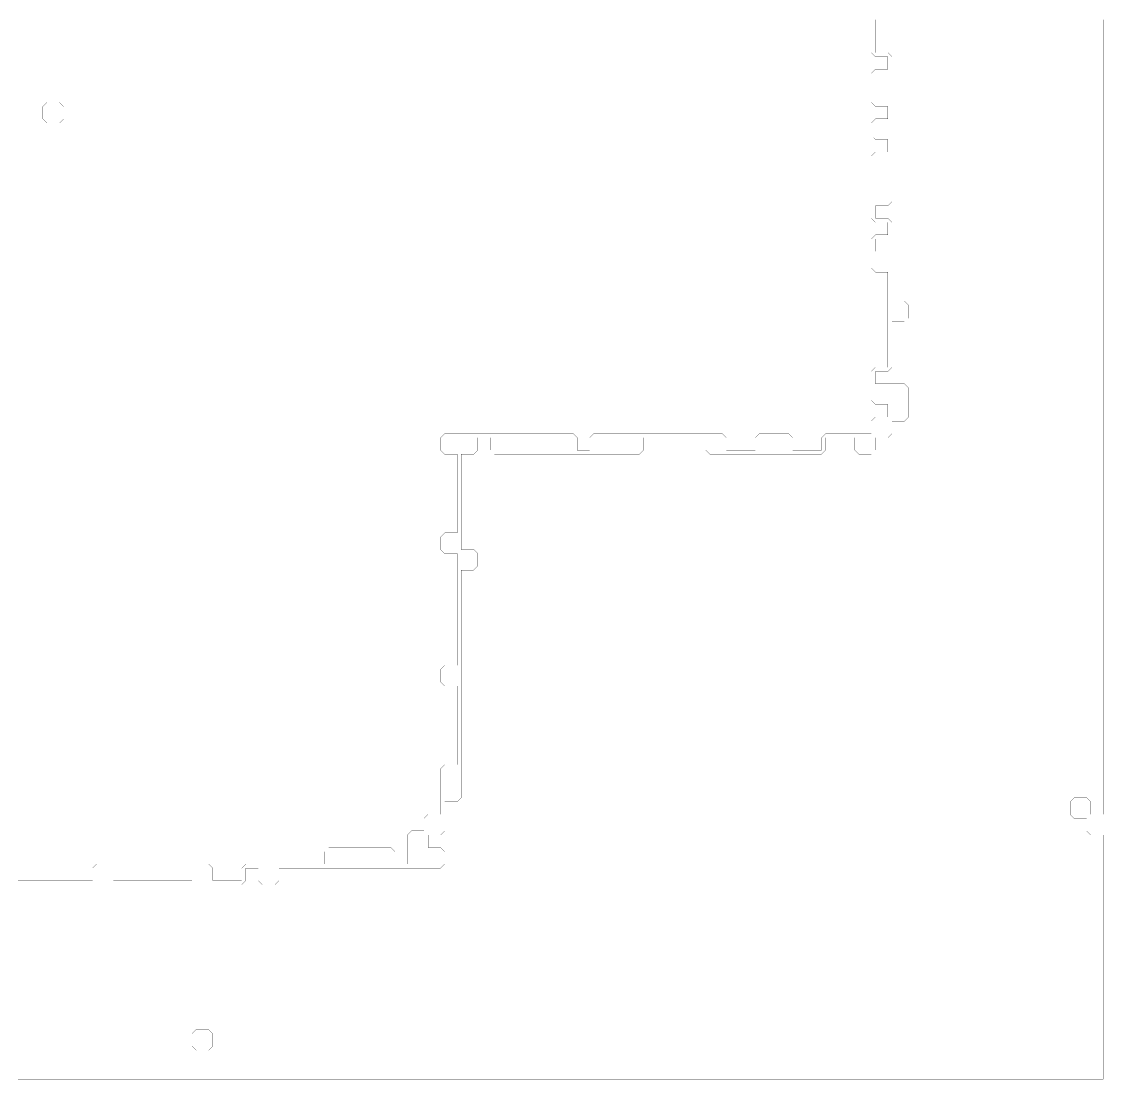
# Model space of a CAD drawing. Header units: metres. Extents: x 0 to 4990, y -4990 to 0.
# Drawn here: x 2440 to 4990, y -4990 to -2495 of the extents above; entities that cross this region are included whole.
import ezdxf

# ---------------------------------------------------------------- set-up
doc = ezdxf.new("R2010")
doc.units = ezdxf.units.M
doc.layers.add('conductor', color=1, linetype='Continuous')
doc.layers.add('substrate', color=5, linetype='Continuous')

msp = doc.modelspace()

# ---------------------------------------------------------------- linework, layer by layer
at = {"layer": 'conductor', "const_width": 0.5}
msp.add_lwpolyline([(2431.640625, -4521.484375), (2441.40625, -4521.484375), (2451.171875, -4521.484375), (2460.9375, -4521.484375), (2470.703125, -4521.484375), (2480.46875, -4521.484375), (2490.234375, -4521.484375), (2500, -4521.484375), (2509.765625, -4521.484375), (2519.53125, -4521.484375), (2529.296875, -4521.484375), (2539.0625, -4521.484375), (2548.828125, -4521.484375), (2558.59375, -4521.484375), (2568.359375, -4521.484375), (2578.125, -4521.484375), (2587.890625, -4521.484375), (2597.65625, -4521.484375), (2607.421875, -4521.484375), (2607.421875, -4511.71875), (2607.421875, -4501.953125), (2607.421875, -4492.1875), (2617.1875, -4482.421875), (2626.953125, -4482.421875), (2636.71875, -4482.421875), (2646.484375, -4482.421875), (2656.25, -4492.1875), (2656.25, -4501.953125), (2656.25, -4511.71875), (2656.25, -4521.484375), (2666.015625, -4521.484375), (2675.78125, -4521.484375), (2685.546875, -4521.484375), (2695.3125, -4521.484375), (2705.078125, -4521.484375), (2714.84375, -4521.484375), (2724.609375, -4521.484375), (2734.375, -4521.484375), (2744.140625, -4521.484375), (2753.90625, -4521.484375), (2763.671875, -4521.484375), (2773.4375, -4521.484375), (2783.203125, -4521.484375), (2792.96875, -4521.484375), (2802.734375, -4521.484375), (2812.5, -4521.484375), (2822.265625, -4521.484375), (2832.03125, -4521.484375), (2841.796875, -4521.484375), (2841.796875, -4511.71875), (2841.796875, -4501.953125), (2841.796875, -4492.1875), (2851.5625, -4482.421875), (2861.328125, -4482.421875), (2871.09375, -4482.421875), (2880.859375, -4482.421875), (2890.625, -4492.1875), (2890.625, -4501.953125), (2890.625, -4511.71875), (2890.625, -4521.484375), (2900.390625, -4521.484375), (2910.15625, -4521.484375), (2919.921875, -4521.484375), (2929.6875, -4521.484375), (2939.453125, -4521.484375), (2949.21875, -4521.484375), (2958.984375, -4521.484375), (2958.984375, -4511.71875), (2958.984375, -4501.953125), (2958.984375, -4492.1875), (2968.75, -4482.421875), (2978.515625, -4482.421875), (2988.28125, -4482.421875), (2998.046875, -4482.421875), (3007.8125, -4482.421875), (3017.578125, -4482.421875), (3027.34375, -4482.421875), (3037.109375, -4482.421875), (3046.875, -4482.421875), (3056.640625, -4482.421875), (3066.40625, -4482.421875), (3076.171875, -4482.421875), (3085.9375, -4482.421875), (3095.703125, -4482.421875), (3105.46875, -4482.421875), (3115.234375, -4482.421875), (3125, -4482.421875), (3134.765625, -4482.421875), (3144.53125, -4482.421875), (3154.296875, -4482.421875), (3154.296875, -4472.65625), (3154.296875, -4462.890625), (3154.296875, -4453.125), (3164.0625, -4443.359375), (3173.828125, -4443.359375), (3183.59375, -4443.359375), (3193.359375, -4443.359375), (3203.125, -4443.359375), (3212.890625, -4443.359375), (3222.65625, -4443.359375), (3232.421875, -4443.359375), (3242.1875, -4443.359375), (3251.953125, -4443.359375), (3261.71875, -4443.359375), (3271.484375, -4443.359375), (3281.25, -4443.359375), (3291.015625, -4443.359375), (3300.78125, -4443.359375), (3310.546875, -4443.359375), (3320.3125, -4453.125), (3320.3125, -4462.890625), (3320.3125, -4472.65625), (3320.3125, -4482.421875), (3330.078125, -4482.421875), (3339.84375, -4482.421875), (3349.609375, -4482.421875), (3349.609375, -4472.65625), (3349.609375, -4462.890625), (3349.609375, -4453.125), (3349.609375, -4443.359375), (3349.609375, -4433.59375), (3349.609375, -4423.828125), (3349.609375, -4414.0625), (3359.375, -4404.296875), (3369.140625, -4404.296875), (3378.90625, -4404.296875), (3388.671875, -4404.296875), (3388.671875, -4394.53125), (3388.671875, -4384.765625), (3388.671875, -4375), (3398.4375, -4365.234375), (3408.203125, -4365.234375), (3417.96875, -4365.234375), (3427.734375, -4365.234375), (3427.734375, -4355.46875), (3427.734375, -4345.703125), (3427.734375, -4335.9375), (3427.734375, -4326.171875), (3427.734375, -4316.40625), (3427.734375, -4306.640625), (3427.734375, -4296.875), (3427.734375, -4287.109375), (3427.734375, -4277.34375), (3427.734375, -4267.578125), (3427.734375, -4257.8125), (3437.5, -4248.046875), (3447.265625, -4248.046875), (3457.03125, -4248.046875), (3466.796875, -4248.046875), (3466.796875, -4238.28125), (3466.796875, -4228.515625), (3466.796875, -4218.75), (3466.796875, -4208.984375), (3466.796875, -4199.21875), (3466.796875, -4189.453125), (3466.796875, -4179.6875), (3466.796875, -4169.921875), (3466.796875, -4160.15625), (3466.796875, -4150.390625), (3466.796875, -4140.625), (3466.796875, -4130.859375), (3466.796875, -4121.09375), (3466.796875, -4111.328125), (3466.796875, -4101.5625), (3466.796875, -4091.796875), (3466.796875, -4082.03125), (3466.796875, -4072.265625), (3466.796875, -4062.5), (3457.03125, -4062.5), (3447.265625, -4062.5), (3437.5, -4062.5), (3427.734375, -4052.734375), (3427.734375, -4042.96875), (3427.734375, -4033.203125), (3427.734375, -4023.4375), (3437.5, -4013.671875), (3447.265625, -4013.671875), (3457.03125, -4013.671875), (3466.796875, -4013.671875), (3466.796875, -4003.90625), (3466.796875, -3994.140625), (3466.796875, -3984.375), (3466.796875, -3974.609375), (3466.796875, -3964.84375), (3466.796875, -3955.078125), (3466.796875, -3945.3125), (3466.796875, -3935.546875), (3466.796875, -3925.78125), (3466.796875, -3916.015625), (3466.796875, -3906.25), (3466.796875, -3896.484375), (3466.796875, -3886.71875), (3466.796875, -3876.953125), (3466.796875, -3867.1875), (3466.796875, -3857.421875), (3466.796875, -3847.65625), (3466.796875, -3837.890625), (3466.796875, -3828.125), (3466.796875, -3818.359375), (3466.796875, -3808.59375), (3466.796875, -3798.828125), (3466.796875, -3789.0625), (3466.796875, -3779.296875), (3466.796875, -3769.53125), (3466.796875, -3759.765625), (3466.796875, -3750), (3457.03125, -3750), (3447.265625, -3750), (3437.5, -3750), (3427.734375, -3740.234375), (3427.734375, -3730.46875), (3427.734375, -3720.703125), (3427.734375, -3710.9375), (3437.5, -3701.171875), (3447.265625, -3701.171875), (3457.03125, -3701.171875), (3466.796875, -3701.171875), (3466.796875, -3691.40625), (3466.796875, -3681.640625), (3466.796875, -3671.875), (3466.796875, -3662.109375), (3466.796875, -3652.34375), (3466.796875, -3642.578125), (3466.796875, -3632.8125), (3466.796875, -3623.046875), (3466.796875, -3613.28125), (3466.796875, -3603.515625), (3466.796875, -3593.75), (3466.796875, -3583.984375), (3466.796875, -3574.21875), (3466.796875, -3564.453125), (3466.796875, -3554.6875), (3466.796875, -3544.921875), (3466.796875, -3535.15625), (3466.796875, -3525.390625), (3466.796875, -3515.625), (3457.03125, -3515.625), (3447.265625, -3515.625), (3437.5, -3515.625), (3427.734375, -3505.859375), (3427.734375, -3496.09375), (3427.734375, -3486.328125), (3427.734375, -3476.5625), (3437.5, -3466.796875), (3447.265625, -3466.796875), (3457.03125, -3466.796875), (3466.796875, -3466.796875), (3476.5625, -3466.796875), (3486.328125, -3466.796875), (3496.09375, -3466.796875), (3505.859375, -3466.796875), (3515.625, -3466.796875), (3525.390625, -3466.796875), (3535.15625, -3466.796875), (3544.921875, -3466.796875), (3554.6875, -3466.796875), (3564.453125, -3466.796875), (3574.21875, -3466.796875), (3583.984375, -3466.796875), (3593.75, -3466.796875), (3603.515625, -3466.796875), (3613.28125, -3466.796875), (3623.046875, -3466.796875), (3632.8125, -3466.796875), (3642.578125, -3466.796875), (3652.34375, -3466.796875), (3662.109375, -3466.796875), (3671.875, -3466.796875), (3681.640625, -3466.796875), (3691.40625, -3466.796875), (3701.171875, -3466.796875), (3710.9375, -3466.796875), (3720.703125, -3466.796875), (3730.46875, -3466.796875), (3740.234375, -3466.796875), (3750, -3476.5625), (3750, -3486.328125), (3750, -3496.09375), (3750, -3505.859375), (3759.765625, -3505.859375), (3769.53125, -3505.859375), (3779.296875, -3505.859375), (3779.296875, -3496.09375), (3779.296875, -3486.328125), (3779.296875, -3476.5625), (3789.0625, -3466.796875), (3798.828125, -3466.796875), (3808.59375, -3466.796875), (3818.359375, -3466.796875), (3828.125, -3466.796875), (3837.890625, -3466.796875), (3847.65625, -3466.796875), (3857.421875, -3466.796875), (3867.1875, -3466.796875), (3876.953125, -3466.796875), (3886.71875, -3466.796875), (3896.484375, -3466.796875), (3906.25, -3466.796875), (3916.015625, -3466.796875), (3925.78125, -3466.796875), (3935.546875, -3466.796875), (3945.3125, -3466.796875), (3955.078125, -3466.796875), (3964.84375, -3466.796875), (3974.609375, -3466.796875), (3984.375, -3466.796875), (3994.140625, -3466.796875), (4003.90625, -3466.796875), (4013.671875, -3466.796875), (4023.4375, -3466.796875), (4033.203125, -3466.796875), (4042.96875, -3466.796875), (4052.734375, -3466.796875), (4062.5, -3466.796875), (4072.265625, -3466.796875), (4082.03125, -3466.796875), (4091.796875, -3466.796875), (4101.5625, -3476.5625), (4101.5625, -3486.328125), (4101.5625, -3496.09375), (4101.5625, -3505.859375), (4111.328125, -3505.859375), (4121.09375, -3505.859375), (4130.859375, -3505.859375), (4140.625, -3505.859375), (4150.390625, -3505.859375), (4160.15625, -3505.859375), (4169.921875, -3505.859375), (4169.921875, -3496.09375), (4169.921875, -3486.328125), (4169.921875, -3476.5625), (4179.6875, -3466.796875), (4189.453125, -3466.796875), (4199.21875, -3466.796875), (4208.984375, -3466.796875), (4218.75, -3466.796875), (4228.515625, -3466.796875), (4238.28125, -3466.796875), (4248.046875, -3466.796875), (4257.8125, -3476.5625), (4257.8125, -3486.328125), (4257.8125, -3496.09375), (4257.8125, -3505.859375), (4267.578125, -3505.859375), (4277.34375, -3505.859375), (4287.109375, -3505.859375), (4296.875, -3505.859375), (4306.640625, -3505.859375), (4316.40625, -3505.859375), (4326.171875, -3505.859375), (4326.171875, -3496.09375), (4326.171875, -3486.328125), (4326.171875, -3476.5625), (4335.9375, -3466.796875), (4345.703125, -3466.796875), (4355.46875, -3466.796875), (4365.234375, -3466.796875), (4375, -3466.796875), (4384.765625, -3466.796875), (4394.53125, -3466.796875), (4404.296875, -3466.796875), (4414.0625, -3466.796875), (4423.828125, -3466.796875), (4433.59375, -3466.796875), (4443.359375, -3466.796875), (4443.359375, -3457.03125), (4443.359375, -3447.265625), (4443.359375, -3437.5), (4453.125, -3427.734375), (4462.890625, -3427.734375), (4472.65625, -3427.734375), (4482.421875, -3427.734375), (4482.421875, -3417.96875), (4482.421875, -3408.203125), (4482.421875, -3398.4375), (4472.65625, -3398.4375), (4462.890625, -3398.4375), (4453.125, -3398.4375), (4443.359375, -3388.671875), (4443.359375, -3378.90625), (4443.359375, -3369.140625), (4443.359375, -3359.375), (4443.359375, -3349.609375), (4443.359375, -3339.84375), (4443.359375, -3330.078125), (4443.359375, -3320.3125), (4453.125, -3310.546875), (4462.890625, -3310.546875), (4472.65625, -3310.546875), (4482.421875, -3310.546875), (4482.421875, -3300.78125), (4482.421875, -3291.015625), (4482.421875, -3281.25), (4482.421875, -3271.484375), (4482.421875, -3261.71875), (4482.421875, -3251.953125), (4482.421875, -3242.1875), (4482.421875, -3232.421875), (4482.421875, -3222.65625), (4482.421875, -3212.890625), (4482.421875, -3203.125), (4482.421875, -3193.359375), (4482.421875, -3183.59375), (4482.421875, -3173.828125), (4482.421875, -3164.0625), (4482.421875, -3154.296875), (4482.421875, -3144.53125), (4482.421875, -3134.765625), (4482.421875, -3125), (4482.421875, -3115.234375), (4482.421875, -3105.46875), (4482.421875, -3095.703125), (4482.421875, -3085.9375), (4472.65625, -3085.9375), (4462.890625, -3085.9375), (4453.125, -3085.9375), (4443.359375, -3076.171875), (4443.359375, -3066.40625), (4443.359375, -3056.640625), (4443.359375, -3046.875), (4443.359375, -3037.109375), (4443.359375, -3027.34375), (4443.359375, -3017.578125), (4443.359375, -3007.8125), (4453.125, -2998.046875), (4462.890625, -2998.046875), (4472.65625, -2998.046875), (4482.421875, -2998.046875), (4482.421875, -2988.28125), (4482.421875, -2978.515625), (4482.421875, -2968.75), (4472.65625, -2968.75), (4462.890625, -2968.75), (4453.125, -2968.75), (4443.359375, -2958.984375), (4443.359375, -2949.21875), (4443.359375, -2939.453125), (4443.359375, -2929.6875), (4443.359375, -2919.921875), (4443.359375, -2910.15625), (4443.359375, -2900.390625), (4443.359375, -2890.625), (4443.359375, -2880.859375), (4443.359375, -2871.09375), (4443.359375, -2861.328125), (4443.359375, -2851.5625), (4443.359375, -2841.796875), (4443.359375, -2832.03125), (4443.359375, -2822.265625), (4443.359375, -2812.5), (4453.125, -2802.734375), (4462.890625, -2802.734375), (4472.65625, -2802.734375), (4482.421875, -2802.734375), (4482.421875, -2792.96875), (4482.421875, -2783.203125), (4482.421875, -2773.4375), (4472.65625, -2773.4375), (4462.890625, -2773.4375), (4453.125, -2773.4375), (4443.359375, -2763.671875), (4443.359375, -2753.90625), (4443.359375, -2744.140625), (4443.359375, -2734.375), (4453.125, -2724.609375), (4462.890625, -2724.609375), (4472.65625, -2724.609375), (4482.421875, -2724.609375), (4482.421875, -2714.84375), (4482.421875, -2705.078125), (4482.421875, -2695.3125), (4472.65625, -2695.3125), (4462.890625, -2695.3125), (4453.125, -2695.3125), (4443.359375, -2685.546875), (4443.359375, -2675.78125), (4443.359375, -2666.015625), (4443.359375, -2656.25), (4443.359375, -2646.484375), (4443.359375, -2636.71875), (4443.359375, -2626.953125), (4443.359375, -2617.1875), (4453.125, -2607.421875), (4462.890625, -2607.421875), (4472.65625, -2607.421875), (4482.421875, -2607.421875), (4482.421875, -2597.65625), (4482.421875, -2587.890625), (4482.421875, -2578.125), (4472.65625, -2578.125), (4462.890625, -2578.125), (4453.125, -2578.125), (4443.359375, -2568.359375), (4443.359375, -2558.59375), (4443.359375, -2548.828125), (4443.359375, -2539.0625), (4443.359375, -2529.296875), (4443.359375, -2519.53125), (4443.359375, -2509.765625), (4443.359375, -2500), (4443.359375, -2490.234375)], dxfattribs=at)
msp.add_lwpolyline([(2490.234375, -2695.3125), (2500, -2685.546875), (2509.765625, -2685.546875), (2519.53125, -2685.546875), (2529.296875, -2685.546875), (2539.0625, -2695.3125), (2539.0625, -2705.078125), (2539.0625, -2714.84375), (2539.0625, -2724.609375), (2529.296875, -2734.375), (2519.53125, -2734.375), (2509.765625, -2734.375), (2500, -2734.375), (2490.234375, -2724.609375), (2490.234375, -2714.84375), (2490.234375, -2705.078125)], close=True, dxfattribs=at)
at = {"layer": 'substrate', "const_width": 0.5}
for points in [[(2431.640625, -4990.234375), (2441.40625, -4990.234375), (2451.171875, -4990.234375), (2460.9375, -4990.234375), (2470.703125, -4990.234375), (2480.46875, -4990.234375), (2490.234375, -4990.234375), (2500, -4990.234375), (2509.765625, -4990.234375), (2519.53125, -4990.234375), (2529.296875, -4990.234375), (2539.0625, -4990.234375), (2548.828125, -4990.234375), (2558.59375, -4990.234375), (2568.359375, -4990.234375), (2578.125, -4990.234375), (2587.890625, -4990.234375), (2597.65625, -4990.234375), (2607.421875, -4990.234375), (2617.1875, -4990.234375), (2626.953125, -4990.234375), (2636.71875, -4990.234375), (2646.484375, -4990.234375), (2656.25, -4990.234375), (2666.015625, -4990.234375), (2675.78125, -4990.234375), (2685.546875, -4990.234375), (2695.3125, -4990.234375), (2705.078125, -4990.234375), (2714.84375, -4990.234375), (2724.609375, -4990.234375), (2734.375, -4990.234375), (2744.140625, -4990.234375), (2753.90625, -4990.234375), (2763.671875, -4990.234375), (2773.4375, -4990.234375), (2783.203125, -4990.234375), (2792.96875, -4990.234375), (2802.734375, -4990.234375), (2812.5, -4990.234375), (2822.265625, -4990.234375), (2832.03125, -4990.234375), (2841.796875, -4990.234375), (2851.5625, -4990.234375), (2861.328125, -4990.234375), (2871.09375, -4990.234375), (2880.859375, -4990.234375), (2890.625, -4990.234375), (2900.390625, -4990.234375), (2910.15625, -4990.234375), (2919.921875, -4990.234375), (2929.6875, -4990.234375), (2939.453125, -4990.234375), (2949.21875, -4990.234375), (2958.984375, -4990.234375), (2968.75, -4990.234375), (2978.515625, -4990.234375), (2988.28125, -4990.234375), (2998.046875, -4990.234375), (3007.8125, -4990.234375), (3017.578125, -4990.234375), (3027.34375, -4990.234375), (3037.109375, -4990.234375), (3046.875, -4990.234375), (3056.640625, -4990.234375), (3066.40625, -4990.234375), (3076.171875, -4990.234375), (3085.9375, -4990.234375), (3095.703125, -4990.234375), (3105.46875, -4990.234375), (3115.234375, -4990.234375), (3125, -4990.234375), (3134.765625, -4990.234375), (3144.53125, -4990.234375), (3154.296875, -4990.234375), (3164.0625, -4990.234375), (3173.828125, -4990.234375), (3183.59375, -4990.234375), (3193.359375, -4990.234375), (3203.125, -4990.234375), (3212.890625, -4990.234375), (3222.65625, -4990.234375), (3232.421875, -4990.234375), (3242.1875, -4990.234375), (3251.953125, -4990.234375), (3261.71875, -4990.234375), (3271.484375, -4990.234375), (3281.25, -4990.234375), (3291.015625, -4990.234375), (3300.78125, -4990.234375), (3310.546875, -4990.234375), (3320.3125, -4990.234375), (3330.078125, -4990.234375), (3339.84375, -4990.234375), (3349.609375, -4990.234375), (3359.375, -4990.234375), (3369.140625, -4990.234375), (3378.90625, -4990.234375), (3388.671875, -4990.234375), (3398.4375, -4990.234375), (3408.203125, -4990.234375), (3417.96875, -4990.234375), (3427.734375, -4990.234375), (3437.5, -4990.234375), (3447.265625, -4990.234375), (3457.03125, -4990.234375), (3466.796875, -4990.234375), (3476.5625, -4990.234375), (3486.328125, -4990.234375), (3496.09375, -4990.234375), (3505.859375, -4990.234375), (3515.625, -4990.234375), (3525.390625, -4990.234375), (3535.15625, -4990.234375), (3544.921875, -4990.234375), (3554.6875, -4990.234375), (3564.453125, -4990.234375), (3574.21875, -4990.234375), (3583.984375, -4990.234375), (3593.75, -4990.234375), (3603.515625, -4990.234375), (3613.28125, -4990.234375), (3623.046875, -4990.234375), (3632.8125, -4990.234375), (3642.578125, -4990.234375), (3652.34375, -4990.234375), (3662.109375, -4990.234375), (3671.875, -4990.234375), (3681.640625, -4990.234375), (3691.40625, -4990.234375), (3701.171875, -4990.234375), (3710.9375, -4990.234375), (3720.703125, -4990.234375), (3730.46875, -4990.234375), (3740.234375, -4990.234375), (3750, -4990.234375), (3759.765625, -4990.234375), (3769.53125, -4990.234375), (3779.296875, -4990.234375), (3789.0625, -4990.234375), (3798.828125, -4990.234375), (3808.59375, -4990.234375), (3818.359375, -4990.234375), (3828.125, -4990.234375), (3837.890625, -4990.234375), (3847.65625, -4990.234375), (3857.421875, -4990.234375), (3867.1875, -4990.234375), (3876.953125, -4990.234375), (3886.71875, -4990.234375), (3896.484375, -4990.234375), (3906.25, -4990.234375), (3916.015625, -4990.234375), (3925.78125, -4990.234375), (3935.546875, -4990.234375), (3945.3125, -4990.234375), (3955.078125, -4990.234375), (3964.84375, -4990.234375), (3974.609375, -4990.234375), (3984.375, -4990.234375), (3994.140625, -4990.234375), (4003.90625, -4990.234375), (4013.671875, -4990.234375), (4023.4375, -4990.234375), (4033.203125, -4990.234375), (4042.96875, -4990.234375), (4052.734375, -4990.234375), (4062.5, -4990.234375), (4072.265625, -4990.234375), (4082.03125, -4990.234375), (4091.796875, -4990.234375), (4101.5625, -4990.234375), (4111.328125, -4990.234375), (4121.09375, -4990.234375), (4130.859375, -4990.234375), (4140.625, -4990.234375), (4150.390625, -4990.234375), (4160.15625, -4990.234375), (4169.921875, -4990.234375), (4179.6875, -4990.234375), (4189.453125, -4990.234375), (4199.21875, -4990.234375), (4208.984375, -4990.234375), (4218.75, -4990.234375), (4228.515625, -4990.234375), (4238.28125, -4990.234375), (4248.046875, -4990.234375), (4257.8125, -4990.234375), (4267.578125, -4990.234375), (4277.34375, -4990.234375), (4287.109375, -4990.234375), (4296.875, -4990.234375), (4306.640625, -4990.234375), (4316.40625, -4990.234375), (4326.171875, -4990.234375), (4335.9375, -4990.234375), (4345.703125, -4990.234375), (4355.46875, -4990.234375), (4365.234375, -4990.234375), (4375, -4990.234375), (4384.765625, -4990.234375), (4394.53125, -4990.234375), (4404.296875, -4990.234375), (4414.0625, -4990.234375), (4423.828125, -4990.234375), (4433.59375, -4990.234375), (4443.359375, -4990.234375), (4453.125, -4990.234375), (4462.890625, -4990.234375), (4472.65625, -4990.234375), (4482.421875, -4990.234375), (4492.1875, -4990.234375), (4501.953125, -4990.234375), (4511.71875, -4990.234375), (4521.484375, -4990.234375), (4531.25, -4990.234375), (4541.015625, -4990.234375), (4550.78125, -4990.234375), (4560.546875, -4990.234375), (4570.3125, -4990.234375), (4580.078125, -4990.234375), (4589.84375, -4990.234375), (4599.609375, -4990.234375), (4609.375, -4990.234375), (4619.140625, -4990.234375), (4628.90625, -4990.234375), (4638.671875, -4990.234375), (4648.4375, -4990.234375), (4658.203125, -4990.234375), (4667.96875, -4990.234375), (4677.734375, -4990.234375), (4687.5, -4990.234375), (4697.265625, -4990.234375), (4707.03125, -4990.234375), (4716.796875, -4990.234375), (4726.5625, -4990.234375), (4736.328125, -4990.234375), (4746.09375, -4990.234375), (4755.859375, -4990.234375), (4765.625, -4990.234375), (4775.390625, -4990.234375), (4785.15625, -4990.234375), (4794.921875, -4990.234375), (4804.6875, -4990.234375), (4814.453125, -4990.234375), (4824.21875, -4990.234375), (4833.984375, -4990.234375), (4843.75, -4990.234375), (4853.515625, -4990.234375), (4863.28125, -4990.234375), (4873.046875, -4990.234375), (4882.8125, -4990.234375), (4892.578125, -4990.234375), (4902.34375, -4990.234375), (4912.109375, -4990.234375), (4921.875, -4990.234375), (4931.640625, -4990.234375), (4941.40625, -4990.234375), (4951.171875, -4990.234375), (4960.9375, -4990.234375), (4970.703125, -4990.234375), (4980.46875, -4990.234375), (4990.234375, -4990.234375), (4990.234375, -4980.46875), (4990.234375, -4970.703125), (4990.234375, -4960.9375), (4990.234375, -4951.171875), (4990.234375, -4941.40625), (4990.234375, -4931.640625), (4990.234375, -4921.875), (4990.234375, -4912.109375), (4990.234375, -4902.34375), (4990.234375, -4892.578125), (4990.234375, -4882.8125), (4990.234375, -4873.046875), (4990.234375, -4863.28125), (4990.234375, -4853.515625), (4990.234375, -4843.75), (4990.234375, -4833.984375), (4990.234375, -4824.21875), (4990.234375, -4814.453125), (4990.234375, -4804.6875), (4990.234375, -4794.921875), (4990.234375, -4785.15625), (4990.234375, -4775.390625), (4990.234375, -4765.625), (4990.234375, -4755.859375), (4990.234375, -4746.09375), (4990.234375, -4736.328125), (4990.234375, -4726.5625), (4990.234375, -4716.796875), (4990.234375, -4707.03125), (4990.234375, -4697.265625), (4990.234375, -4687.5), (4990.234375, -4677.734375), (4990.234375, -4667.96875), (4990.234375, -4658.203125), (4990.234375, -4648.4375), (4990.234375, -4638.671875), (4990.234375, -4628.90625), (4990.234375, -4619.140625), (4990.234375, -4609.375), (4990.234375, -4599.609375), (4990.234375, -4589.84375), (4990.234375, -4580.078125), (4990.234375, -4570.3125), (4990.234375, -4560.546875), (4990.234375, -4550.78125), (4990.234375, -4541.015625), (4990.234375, -4531.25), (4990.234375, -4521.484375), (4990.234375, -4511.71875), (4990.234375, -4501.953125), (4990.234375, -4492.1875), (4990.234375, -4482.421875), (4990.234375, -4472.65625), (4990.234375, -4462.890625), (4990.234375, -4453.125), (4990.234375, -4443.359375), (4990.234375, -4433.59375), (4990.234375, -4423.828125), (4990.234375, -4414.0625), (4980.46875, -4414.0625), (4970.703125, -4414.0625), (4960.9375, -4414.0625), (4951.171875, -4404.296875), (4951.171875, -4394.53125), (4951.171875, -4384.765625), (4951.171875, -4375), (4960.9375, -4365.234375), (4970.703125, -4365.234375), (4980.46875, -4365.234375), (4990.234375, -4365.234375), (4990.234375, -4355.46875), (4990.234375, -4345.703125), (4990.234375, -4335.9375), (4990.234375, -4326.171875), (4990.234375, -4316.40625), (4990.234375, -4306.640625), (4990.234375, -4296.875), (4990.234375, -4287.109375), (4990.234375, -4277.34375), (4990.234375, -4267.578125), (4990.234375, -4257.8125), (4990.234375, -4248.046875), (4990.234375, -4238.28125), (4990.234375, -4228.515625), (4990.234375, -4218.75), (4990.234375, -4208.984375), (4990.234375, -4199.21875), (4990.234375, -4189.453125), (4990.234375, -4179.6875), (4990.234375, -4169.921875), (4990.234375, -4160.15625), (4990.234375, -4150.390625), (4990.234375, -4140.625), (4990.234375, -4130.859375), (4990.234375, -4121.09375), (4990.234375, -4111.328125), (4990.234375, -4101.5625), (4990.234375, -4091.796875), (4990.234375, -4082.03125), (4990.234375, -4072.265625), (4990.234375, -4062.5), (4990.234375, -4052.734375), (4990.234375, -4042.96875), (4990.234375, -4033.203125), (4990.234375, -4023.4375), (4990.234375, -4013.671875), (4990.234375, -4003.90625), (4990.234375, -3994.140625), (4990.234375, -3984.375), (4990.234375, -3974.609375), (4990.234375, -3964.84375), (4990.234375, -3955.078125), (4990.234375, -3945.3125), (4990.234375, -3935.546875), (4990.234375, -3925.78125), (4990.234375, -3916.015625), (4990.234375, -3906.25), (4990.234375, -3896.484375), (4990.234375, -3886.71875), (4990.234375, -3876.953125), (4990.234375, -3867.1875), (4990.234375, -3857.421875), (4990.234375, -3847.65625), (4990.234375, -3837.890625), (4990.234375, -3828.125), (4990.234375, -3818.359375), (4990.234375, -3808.59375), (4990.234375, -3798.828125), (4990.234375, -3789.0625), (4990.234375, -3779.296875), (4990.234375, -3769.53125), (4990.234375, -3759.765625), (4990.234375, -3750), (4990.234375, -3740.234375), (4990.234375, -3730.46875), (4990.234375, -3720.703125), (4990.234375, -3710.9375), (4990.234375, -3701.171875), (4990.234375, -3691.40625), (4990.234375, -3681.640625), (4990.234375, -3671.875), (4990.234375, -3662.109375), (4990.234375, -3652.34375), (4990.234375, -3642.578125), (4990.234375, -3632.8125), (4990.234375, -3623.046875), (4990.234375, -3613.28125), (4990.234375, -3603.515625), (4990.234375, -3593.75), (4990.234375, -3583.984375), (4990.234375, -3574.21875), (4990.234375, -3564.453125), (4990.234375, -3554.6875), (4990.234375, -3544.921875), (4990.234375, -3535.15625), (4990.234375, -3525.390625), (4990.234375, -3515.625), (4990.234375, -3505.859375), (4990.234375, -3496.09375), (4990.234375, -3486.328125), (4990.234375, -3476.5625), (4990.234375, -3466.796875), (4990.234375, -3457.03125), (4990.234375, -3447.265625), (4990.234375, -3437.5), (4990.234375, -3427.734375), (4990.234375, -3417.96875), (4990.234375, -3408.203125), (4990.234375, -3398.4375), (4990.234375, -3388.671875), (4990.234375, -3378.90625), (4990.234375, -3369.140625), (4990.234375, -3359.375), (4990.234375, -3349.609375), (4990.234375, -3339.84375), (4990.234375, -3330.078125), (4990.234375, -3320.3125), (4990.234375, -3310.546875), (4990.234375, -3300.78125), (4990.234375, -3291.015625), (4990.234375, -3281.25), (4990.234375, -3271.484375), (4990.234375, -3261.71875), (4990.234375, -3251.953125), (4990.234375, -3242.1875), (4990.234375, -3232.421875), (4990.234375, -3222.65625), (4990.234375, -3212.890625), (4990.234375, -3203.125), (4990.234375, -3193.359375), (4990.234375, -3183.59375), (4990.234375, -3173.828125), (4990.234375, -3164.0625), (4990.234375, -3154.296875), (4990.234375, -3144.53125), (4990.234375, -3134.765625), (4990.234375, -3125), (4990.234375, -3115.234375), (4990.234375, -3105.46875), (4990.234375, -3095.703125), (4990.234375, -3085.9375), (4990.234375, -3076.171875), (4990.234375, -3066.40625), (4990.234375, -3056.640625), (4990.234375, -3046.875), (4990.234375, -3037.109375), (4990.234375, -3027.34375), (4990.234375, -3017.578125), (4990.234375, -3007.8125), (4990.234375, -2998.046875), (4990.234375, -2988.28125), (4990.234375, -2978.515625), (4990.234375, -2968.75), (4990.234375, -2958.984375), (4990.234375, -2949.21875), (4990.234375, -2939.453125), (4990.234375, -2929.6875), (4990.234375, -2919.921875), (4990.234375, -2910.15625), (4990.234375, -2900.390625), (4990.234375, -2890.625), (4990.234375, -2880.859375), (4990.234375, -2871.09375), (4990.234375, -2861.328125), (4990.234375, -2851.5625), (4990.234375, -2841.796875), (4990.234375, -2832.03125), (4990.234375, -2822.265625), (4990.234375, -2812.5), (4990.234375, -2802.734375), (4990.234375, -2792.96875), (4990.234375, -2783.203125), (4990.234375, -2773.4375), (4990.234375, -2763.671875), (4990.234375, -2753.90625), (4990.234375, -2744.140625), (4990.234375, -2734.375), (4990.234375, -2724.609375), (4990.234375, -2714.84375), (4990.234375, -2705.078125), (4990.234375, -2695.3125), (4990.234375, -2685.546875), (4990.234375, -2675.78125), (4990.234375, -2666.015625), (4990.234375, -2656.25), (4990.234375, -2646.484375), (4990.234375, -2636.71875), (4990.234375, -2626.953125), (4990.234375, -2617.1875), (4990.234375, -2607.421875), (4990.234375, -2597.65625), (4990.234375, -2587.890625), (4990.234375, -2578.125), (4990.234375, -2568.359375), (4990.234375, -2558.59375), (4990.234375, -2548.828125), (4990.234375, -2539.0625), (4990.234375, -2529.296875), (4990.234375, -2519.53125), (4990.234375, -2509.765625), (4990.234375, -2500), (4990.234375, -2490.234375)], [(4453.125, -2490.234375), (4453.125, -2500), (4453.125, -2509.765625), (4453.125, -2519.53125), (4453.125, -2529.296875), (4453.125, -2539.0625), (4453.125, -2548.828125), (4453.125, -2558.59375), (4453.125, -2568.359375), (4462.890625, -2568.359375), (4472.65625, -2568.359375), (4482.421875, -2568.359375), (4492.1875, -2578.125), (4492.1875, -2587.890625), (4492.1875, -2597.65625), (4492.1875, -2607.421875), (4492.1875, -2617.1875), (4492.1875, -2626.953125), (4492.1875, -2636.71875), (4492.1875, -2646.484375), (4492.1875, -2656.25), (4492.1875, -2666.015625), (4492.1875, -2675.78125), (4492.1875, -2685.546875), (4492.1875, -2695.3125), (4492.1875, -2705.078125), (4492.1875, -2714.84375), (4492.1875, -2724.609375), (4492.1875, -2734.375), (4492.1875, -2744.140625), (4492.1875, -2753.90625), (4492.1875, -2763.671875), (4492.1875, -2773.4375), (4492.1875, -2783.203125), (4492.1875, -2792.96875), (4492.1875, -2802.734375), (4492.1875, -2812.5), (4492.1875, -2822.265625), (4492.1875, -2832.03125), (4492.1875, -2841.796875), (4492.1875, -2851.5625), (4492.1875, -2861.328125), (4492.1875, -2871.09375), (4492.1875, -2880.859375), (4492.1875, -2890.625), (4492.1875, -2900.390625), (4492.1875, -2910.15625), (4492.1875, -2919.921875), (4482.421875, -2929.6875), (4472.65625, -2929.6875), (4462.890625, -2929.6875), (4453.125, -2929.6875), (4453.125, -2939.453125), (4453.125, -2949.21875), (4453.125, -2958.984375), (4462.890625, -2958.984375), (4472.65625, -2958.984375), (4482.421875, -2958.984375), (4492.1875, -2968.75), (4492.1875, -2978.515625), (4492.1875, -2988.28125), (4492.1875, -2998.046875), (4482.421875, -3007.8125), (4472.65625, -3007.8125), (4462.890625, -3007.8125), (4453.125, -3007.8125), (4453.125, -3017.578125), (4453.125, -3027.34375), (4453.125, -3037.109375), (4462.890625, -3037.109375), (4472.65625, -3037.109375), (4482.421875, -3037.109375), (4492.1875, -3046.875), (4492.1875, -3056.640625), (4492.1875, -3066.40625), (4492.1875, -3076.171875), (4492.1875, -3085.9375), (4492.1875, -3095.703125), (4492.1875, -3105.46875), (4492.1875, -3115.234375), (4492.1875, -3125), (4492.1875, -3134.765625), (4492.1875, -3144.53125), (4492.1875, -3154.296875), (4501.953125, -3154.296875), (4511.71875, -3154.296875), (4521.484375, -3154.296875), (4531.25, -3164.0625), (4531.25, -3173.828125), (4531.25, -3183.59375), (4531.25, -3193.359375), (4521.484375, -3203.125), (4511.71875, -3203.125), (4501.953125, -3203.125), (4492.1875, -3203.125), (4492.1875, -3212.890625), (4492.1875, -3222.65625), (4492.1875, -3232.421875), (4492.1875, -3242.1875), (4492.1875, -3251.953125), (4492.1875, -3261.71875), (4492.1875, -3271.484375), (4492.1875, -3281.25), (4492.1875, -3291.015625), (4492.1875, -3300.78125), (4492.1875, -3310.546875), (4482.421875, -3320.3125), (4472.65625, -3320.3125), (4462.890625, -3320.3125), (4453.125, -3320.3125), (4453.125, -3330.078125), (4453.125, -3339.84375), (4453.125, -3349.609375), (4462.890625, -3349.609375), (4472.65625, -3349.609375), (4482.421875, -3349.609375), (4492.1875, -3349.609375), (4501.953125, -3349.609375), (4511.71875, -3349.609375), (4521.484375, -3349.609375), (4531.25, -3359.375), (4531.25, -3369.140625), (4531.25, -3378.90625), (4531.25, -3388.671875), (4531.25, -3398.4375), (4531.25, -3408.203125), (4531.25, -3417.96875), (4531.25, -3427.734375), (4521.484375, -3437.5), (4511.71875, -3437.5), (4501.953125, -3437.5), (4492.1875, -3437.5), (4492.1875, -3447.265625), (4492.1875, -3457.03125), (4492.1875, -3466.796875), (4482.421875, -3476.5625), (4472.65625, -3476.5625), (4462.890625, -3476.5625), (4453.125, -3476.5625), (4453.125, -3486.328125), (4453.125, -3496.09375), (4453.125, -3505.859375), (4443.359375, -3515.625), (4433.59375, -3515.625), (4423.828125, -3515.625), (4414.0625, -3515.625), (4404.296875, -3505.859375), (4404.296875, -3496.09375), (4404.296875, -3486.328125), (4404.296875, -3476.5625), (4394.53125, -3476.5625), (4384.765625, -3476.5625), (4375, -3476.5625), (4365.234375, -3476.5625), (4355.46875, -3476.5625), (4345.703125, -3476.5625), (4335.9375, -3476.5625), (4335.9375, -3486.328125), (4335.9375, -3496.09375), (4335.9375, -3505.859375), (4326.171875, -3515.625), (4316.40625, -3515.625), (4306.640625, -3515.625), (4296.875, -3515.625), (4287.109375, -3515.625), (4277.34375, -3515.625), (4267.578125, -3515.625), (4257.8125, -3515.625), (4248.046875, -3515.625), (4238.28125, -3515.625), (4228.515625, -3515.625), (4218.75, -3515.625), (4208.984375, -3515.625), (4199.21875, -3515.625), (4189.453125, -3515.625), (4179.6875, -3515.625), (4169.921875, -3515.625), (4160.15625, -3515.625), (4150.390625, -3515.625), (4140.625, -3515.625), (4130.859375, -3515.625), (4121.09375, -3515.625), (4111.328125, -3515.625), (4101.5625, -3515.625), (4091.796875, -3515.625), (4082.03125, -3515.625), (4072.265625, -3515.625), (4062.5, -3515.625), (4052.734375, -3505.859375), (4052.734375, -3496.09375), (4052.734375, -3486.328125), (4052.734375, -3476.5625), (4042.96875, -3476.5625), (4033.203125, -3476.5625), (4023.4375, -3476.5625), (4013.671875, -3476.5625), (4003.90625, -3476.5625), (3994.140625, -3476.5625), (3984.375, -3476.5625), (3974.609375, -3476.5625), (3964.84375, -3476.5625), (3955.078125, -3476.5625), (3945.3125, -3476.5625), (3935.546875, -3476.5625), (3925.78125, -3476.5625), (3916.015625, -3476.5625), (3906.25, -3476.5625), (3906.25, -3486.328125), (3906.25, -3496.09375), (3906.25, -3505.859375), (3896.484375, -3515.625), (3886.71875, -3515.625), (3876.953125, -3515.625), (3867.1875, -3515.625), (3857.421875, -3515.625), (3847.65625, -3515.625), (3837.890625, -3515.625), (3828.125, -3515.625), (3818.359375, -3515.625), (3808.59375, -3515.625), (3798.828125, -3515.625), (3789.0625, -3515.625), (3779.296875, -3515.625), (3769.53125, -3515.625), (3759.765625, -3515.625), (3750, -3515.625), (3740.234375, -3515.625), (3730.46875, -3515.625), (3720.703125, -3515.625), (3710.9375, -3515.625), (3701.171875, -3515.625), (3691.40625, -3515.625), (3681.640625, -3515.625), (3671.875, -3515.625), (3662.109375, -3515.625), (3652.34375, -3515.625), (3642.578125, -3515.625), (3632.8125, -3515.625), (3623.046875, -3515.625), (3613.28125, -3515.625), (3603.515625, -3515.625), (3593.75, -3515.625), (3583.984375, -3515.625), (3574.21875, -3515.625), (3564.453125, -3515.625), (3554.6875, -3515.625), (3544.921875, -3505.859375), (3544.921875, -3496.09375), (3544.921875, -3486.328125), (3544.921875, -3476.5625), (3535.15625, -3476.5625), (3525.390625, -3476.5625), (3515.625, -3476.5625), (3515.625, -3486.328125), (3515.625, -3496.09375), (3515.625, -3505.859375), (3505.859375, -3515.625), (3496.09375, -3515.625), (3486.328125, -3515.625), (3476.5625, -3515.625), (3476.5625, -3525.390625), (3476.5625, -3535.15625), (3476.5625, -3544.921875), (3476.5625, -3554.6875), (3476.5625, -3564.453125), (3476.5625, -3574.21875), (3476.5625, -3583.984375), (3476.5625, -3593.75), (3476.5625, -3603.515625), (3476.5625, -3613.28125), (3476.5625, -3623.046875), (3476.5625, -3632.8125), (3476.5625, -3642.578125), (3476.5625, -3652.34375), (3476.5625, -3662.109375), (3476.5625, -3671.875), (3476.5625, -3681.640625), (3476.5625, -3691.40625), (3476.5625, -3701.171875), (3476.5625, -3710.9375), (3476.5625, -3720.703125), (3476.5625, -3730.46875), (3476.5625, -3740.234375), (3486.328125, -3740.234375), (3496.09375, -3740.234375), (3505.859375, -3740.234375), (3515.625, -3750), (3515.625, -3759.765625), (3515.625, -3769.53125), (3515.625, -3779.296875), (3505.859375, -3789.0625), (3496.09375, -3789.0625), (3486.328125, -3789.0625), (3476.5625, -3789.0625), (3476.5625, -3798.828125), (3476.5625, -3808.59375), (3476.5625, -3818.359375), (3476.5625, -3828.125), (3476.5625, -3837.890625), (3476.5625, -3847.65625), (3476.5625, -3857.421875), (3476.5625, -3867.1875), (3476.5625, -3876.953125), (3476.5625, -3886.71875), (3476.5625, -3896.484375), (3476.5625, -3906.25), (3476.5625, -3916.015625), (3476.5625, -3925.78125), (3476.5625, -3935.546875), (3476.5625, -3945.3125), (3476.5625, -3955.078125), (3476.5625, -3964.84375), (3476.5625, -3974.609375), (3476.5625, -3984.375), (3476.5625, -3994.140625), (3476.5625, -4003.90625), (3476.5625, -4013.671875), (3476.5625, -4023.4375), (3476.5625, -4033.203125), (3476.5625, -4042.96875), (3476.5625, -4052.734375), (3476.5625, -4062.5), (3476.5625, -4072.265625), (3476.5625, -4082.03125), (3476.5625, -4091.796875), (3476.5625, -4101.5625), (3476.5625, -4111.328125), (3476.5625, -4121.09375), (3476.5625, -4130.859375), (3476.5625, -4140.625), (3476.5625, -4150.390625), (3476.5625, -4160.15625), (3476.5625, -4169.921875), (3476.5625, -4179.6875), (3476.5625, -4189.453125), (3476.5625, -4199.21875), (3476.5625, -4208.984375), (3476.5625, -4218.75), (3476.5625, -4228.515625), (3476.5625, -4238.28125), (3476.5625, -4248.046875), (3476.5625, -4257.8125), (3476.5625, -4267.578125), (3476.5625, -4277.34375), (3476.5625, -4287.109375), (3476.5625, -4296.875), (3476.5625, -4306.640625), (3476.5625, -4316.40625), (3476.5625, -4326.171875), (3466.796875, -4335.9375), (3457.03125, -4335.9375), (3447.265625, -4335.9375), (3437.5, -4335.9375), (3437.5, -4345.703125), (3437.5, -4355.46875), (3437.5, -4365.234375), (3437.5, -4375), (3437.5, -4384.765625), (3437.5, -4394.53125), (3437.5, -4404.296875), (3427.734375, -4414.0625), (3417.96875, -4414.0625), (3408.203125, -4414.0625), (3398.4375, -4414.0625), (3398.4375, -4423.828125), (3398.4375, -4433.59375), (3398.4375, -4443.359375), (3408.203125, -4443.359375), (3417.96875, -4443.359375), (3427.734375, -4443.359375), (3437.5, -4453.125), (3437.5, -4462.890625), (3437.5, -4472.65625), (3437.5, -4482.421875), (3427.734375, -4492.1875), (3417.96875, -4492.1875), (3408.203125, -4492.1875), (3398.4375, -4492.1875), (3388.671875, -4492.1875), (3378.90625, -4492.1875), (3369.140625, -4492.1875), (3359.375, -4492.1875), (3349.609375, -4492.1875), (3339.84375, -4492.1875), (3330.078125, -4492.1875), (3320.3125, -4492.1875), (3310.546875, -4492.1875), (3300.78125, -4492.1875), (3291.015625, -4492.1875), (3281.25, -4492.1875), (3271.484375, -4492.1875), (3261.71875, -4492.1875), (3251.953125, -4492.1875), (3242.1875, -4492.1875), (3232.421875, -4492.1875), (3222.65625, -4492.1875), (3212.890625, -4492.1875), (3203.125, -4492.1875), (3193.359375, -4492.1875), (3183.59375, -4492.1875), (3173.828125, -4492.1875), (3164.0625, -4492.1875), (3154.296875, -4492.1875), (3144.53125, -4492.1875), (3134.765625, -4492.1875), (3125, -4492.1875), (3115.234375, -4492.1875), (3105.46875, -4492.1875), (3095.703125, -4492.1875), (3085.9375, -4492.1875), (3076.171875, -4492.1875), (3066.40625, -4492.1875), (3056.640625, -4492.1875), (3046.875, -4492.1875), (3046.875, -4501.953125), (3046.875, -4511.71875), (3046.875, -4521.484375), (3037.109375, -4531.25), (3027.34375, -4531.25), (3017.578125, -4531.25), (3007.8125, -4531.25), (2998.046875, -4521.484375), (2998.046875, -4511.71875), (2998.046875, -4501.953125), (2998.046875, -4492.1875), (2988.28125, -4492.1875), (2978.515625, -4492.1875), (2968.75, -4492.1875), (2968.75, -4501.953125), (2968.75, -4511.71875), (2968.75, -4521.484375), (2958.984375, -4531.25), (2949.21875, -4531.25), (2939.453125, -4531.25), (2929.6875, -4531.25), (2919.921875, -4531.25), (2910.15625, -4531.25), (2900.390625, -4531.25), (2890.625, -4531.25), (2880.859375, -4531.25), (2871.09375, -4531.25), (2861.328125, -4531.25), (2851.5625, -4531.25), (2841.796875, -4531.25), (2832.03125, -4531.25), (2822.265625, -4531.25), (2812.5, -4531.25), (2802.734375, -4531.25), (2792.96875, -4531.25), (2783.203125, -4531.25), (2773.4375, -4531.25), (2763.671875, -4531.25), (2753.90625, -4531.25), (2744.140625, -4531.25), (2734.375, -4531.25), (2724.609375, -4531.25), (2714.84375, -4531.25), (2705.078125, -4531.25), (2695.3125, -4531.25), (2685.546875, -4531.25), (2675.78125, -4531.25), (2666.015625, -4531.25), (2656.25, -4531.25), (2646.484375, -4531.25), (2636.71875, -4531.25), (2626.953125, -4531.25), (2617.1875, -4531.25), (2607.421875, -4531.25), (2597.65625, -4531.25), (2587.890625, -4531.25), (2578.125, -4531.25), (2568.359375, -4531.25), (2558.59375, -4531.25), (2548.828125, -4531.25), (2539.0625, -4531.25), (2529.296875, -4531.25), (2519.53125, -4531.25), (2509.765625, -4531.25), (2500, -4531.25), (2490.234375, -4531.25), (2480.46875, -4531.25), (2470.703125, -4531.25), (2460.9375, -4531.25), (2451.171875, -4531.25), (2441.40625, -4531.25), (2431.640625, -4531.25)]]:
    msp.add_lwpolyline(points, dxfattribs=at)
for points in [[(4912.109375, -4335.9375), (4921.875, -4326.171875), (4931.640625, -4326.171875), (4941.40625, -4326.171875), (4951.171875, -4326.171875), (4960.9375, -4335.9375), (4960.9375, -4345.703125), (4960.9375, -4355.46875), (4960.9375, -4365.234375), (4951.171875, -4375), (4941.40625, -4375), (4931.640625, -4375), (4921.875, -4375), (4912.109375, -4365.234375), (4912.109375, -4355.46875), (4912.109375, -4345.703125)], [(2841.796875, -4882.8125), (2851.5625, -4873.046875), (2861.328125, -4873.046875), (2871.09375, -4873.046875), (2880.859375, -4873.046875), (2890.625, -4882.8125), (2890.625, -4892.578125), (2890.625, -4902.34375), (2890.625, -4912.109375), (2880.859375, -4921.875), (2871.09375, -4921.875), (2861.328125, -4921.875), (2851.5625, -4921.875), (2841.796875, -4912.109375), (2841.796875, -4902.34375), (2841.796875, -4892.578125)]]:
    msp.add_lwpolyline(points, close=True, dxfattribs=at)

doc.saveas('drawing.dxf')
